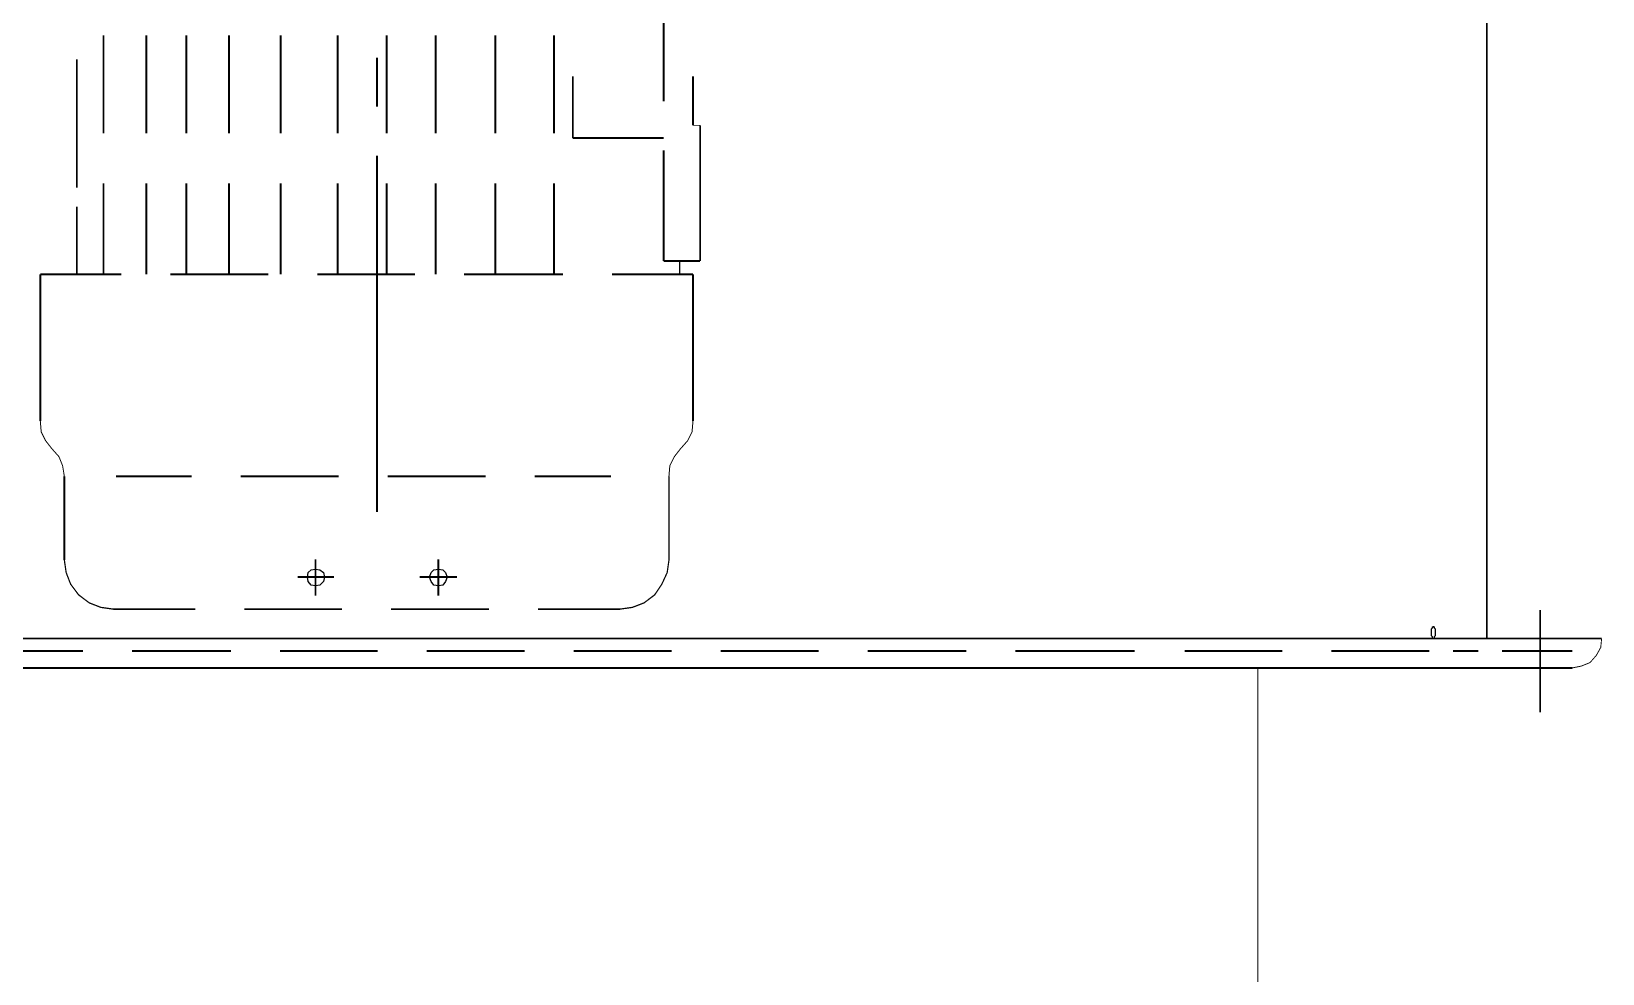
# Model space of a CAD drawing. Header units: millimetres. Extents: x -330573 to 5697, y 22061 to 198972.
# Drawn here: x -83503 to -83235.5, y 195670.7 to 195831 of the extents above; entities that cross this region are included whole.
import ezdxf

# ---------------------------------------------------------------- set-up
doc = ezdxf.new("R2010")
doc.units = ezdxf.units.MM
doc.layers.add('VL-AC-EA_TOILET', color=1, linetype='Continuous', lineweight=18)
doc.layers.add('VL-AC-EQUIPMENT', color=5, linetype='Continuous', lineweight=25)

msp = doc.modelspace()

# ---------------------------------------------------------------- linework, layer by layer
at = {"layer": 'VL-AC-EA_TOILET'}
msp.add_lwpolyline([(-83294.15, 195722.73), (-83294.15, 194586.86)], dxfattribs=at)
at = {"layer": 'VL-AC-EQUIPMENT', "color": 5}
for points, const_width in [([(-83255.18, 195727.73), (-83255.18, 195982.85)], 0.321), ([(-83395.34, 195835.8), (-83395.34, 195819.12)], 0.321), ([(-83490.7, 195813.66), (-83490.7, 195830.34)], 0.321), ([(-83483.42, 195813.66), (-83483.42, 195830.34)], 0.321), ([(-83476.6, 195813.66), (-83476.6, 195830.34)], 0.321), ([(-83469.32, 195813.66), (-83469.32, 195830.34)], 0.321), ([(-83460.53, 195813.66), (-83460.53, 195830.34)], 0.321), ([(-83450.82, 195813.66), (-83450.82, 195830.34)], 0.321), ([(-83442.49, 195813.66), (-83442.49, 195830.34)], 0.321), ([(-83434.15, 195813.66), (-83434.15, 195830.34)], 0.321), ([(-83423.99, 195813.66), (-83423.99, 195830.34)], 0.321), ([(-83413.99, 195813.66), (-83413.99, 195830.34)], 0.321), ([(-83495.24, 195826.25), (-83495.24, 195809.57)], 0.321), ([(-83444.15, 195826.55), (-83444.15, 195818.21)], 0.321), ([(-83410.8, 195823.37), (-83410.8, 195812.91)], 0.321), ([(-83390.34, 195823.37), (-83390.34, 195815.03)], 0.321), ([(-83395.34, 195812.91), (-83410.8, 195812.91)], 0.321), ([(-83390.34, 195815.03), (-83389.12, 195815.03)], 0.121), ([(-83389.12, 195815.03), (-83389.12, 195791.98)], 0.321), ([(-83495.24, 195812.75), (-83495.24, 195804.42)], 0.321), ([(-83395.34, 195810.78), (-83395.34, 195791.98)], 0.321), ([(-83389.12, 195811.84), (-83389.12, 195795.17)], 0.321), ([(-83444.15, 195809.87), (-83444.15, 195757.68)], 0.321), ([(-83490.7, 195789.71), (-83490.7, 195805.17)], 0.321), ([(-83483.42, 195789.71), (-83483.42, 195805.17)], 0.321), ([(-83476.6, 195789.71), (-83476.6, 195805.17)], 0.321), ([(-83469.32, 195789.71), (-83469.32, 195805.17)], 0.321), ([(-83460.53, 195789.71), (-83460.53, 195805.17)], 0.321), ([(-83450.82, 195789.71), (-83450.82, 195805.17)], 0.321), ([(-83442.49, 195789.71), (-83442.49, 195805.17)], 0.321), ([(-83434.15, 195789.71), (-83434.15, 195805.17)], 0.321), ([(-83423.99, 195789.71), (-83423.99, 195805.17)], 0.321), ([(-83413.99, 195789.71), (-83413.99, 195805.17)], 0.321), ([(-83495.24, 195801.23), (-83495.24, 195789.71)], 0.321), ([(-83395.34, 195791.98), (-83389.12, 195791.98)], 0.321), ([(-83392.61, 195791.98), (-83392.61, 195789.71)], 0.227), ([(-83501.46, 195789.71), (-83487.66, 195789.71)], 0.321), ([(-83501.46, 195789.71), (-83501.46, 195764.72)], 0.321), ([(-83479.33, 195789.71), (-83462.65, 195789.71)], 0.321), ([(-83454.31, 195789.71), (-83437.64, 195789.71)], 0.321), ([(-83429.3, 195789.71), (-83412.47, 195789.71)], 0.321), ([(-83404.13, 195789.71), (-83390.34, 195789.71)], 0.321), ([(-83390.34, 195789.71), (-83390.34, 195764.72)], 0.321), ([(-83499.49, 195760.02), (-83500.55, 195761.38), (-83501.31, 195762.9), (-83501.46, 195764.72)], 0.169), ([(-83390.34, 195764.72), (-83390.49, 195762.9), (-83391.25, 195761.38), (-83392.46, 195760.02)], 0.169), ([(-83499.49, 195760.02), (-83498.28, 195758.66), (-83497.67, 195757.14), (-83497.37, 195755.32)], 0.163), ([(-83394.43, 195755.32), (-83394.28, 195757.14), (-83393.52, 195758.66), (-83392.46, 195760.02)], 0.169), ([(-83444.15, 195757.75), (-83444.15, 195749.26)], 0.321), ([(-83497.37, 195755.32), (-83497.37, 195741.07)], 0.321), ([(-83488.57, 195755.32), (-83475.69, 195755.32)], 0.321), ([(-83467.35, 195755.32), (-83450.67, 195755.32)], 0.321), ([(-83442.34, 195755.32), (-83425.66, 195755.32)], 0.321), ([(-83417.32, 195755.32), (-83404.28, 195755.32)], 0.321), ([(-83394.43, 195755.32), (-83394.43, 195741.07), (-83394.73, 195738.95), (-83395.64, 195736.98), (-83396.86, 195735.16), (-83398.67, 195733.79), (-83400.65, 195733.03), (-83402.77, 195732.73)], 0.211), ([(-83489.03, 195732.73), (-83491.15, 195733.03), (-83493.12, 195733.79), (-83494.94, 195735.16), (-83496.3, 195736.98), (-83497.06, 195738.95), (-83497.37, 195741.07)], 0.211), ([(-83454.61, 195735.01), (-83454.61, 195741.22)], 0.321), ([(-83433.69, 195735.01), (-83433.69, 195741.22)], 0.321), ([(-83457.65, 195738.19), (-83451.43, 195738.19)], 0.321), ([(-83456.59, 195738.19), (-83452.49, 195738.19)], 0.321), ([(-83456.43, 195738.19), (-83452.8, 195738.19)], 0.321), ([(-83454.61, 195735.76), (-83454.61, 195740.61)], 0.321), ([(-83454.61, 195740.01), (-83454.61, 195736.22)], 0.321), ([(-83436.88, 195738.19), (-83430.51, 195738.19)], 0.321), ([(-83436.73, 195738.19), (-83430.66, 195738.19)], 0.321), ([(-83435.51, 195738.19), (-83431.87, 195738.19)], 0.321), ([(-83433.69, 195735.76), (-83433.69, 195740.61)], 0.321), ([(-83433.69, 195740.01), (-83433.69, 195736.22)], 0.321), ([(-83489.03, 195732.73), (-83475.08, 195732.73)], 0.321), ([(-83466.74, 195732.73), (-83450.07, 195732.73)], 0.321), ([(-83441.73, 195732.73), (-83425.05, 195732.73)], 0.321), ([(-83416.71, 195732.73), (-83402.77, 195732.73)], 0.321), ([(-83246.09, 195732.58), (-83246.09, 195715.15)], 0.321), ([(-83652.68, 195727.73), (-83235.63, 195727.73)], 0.321), ([(-83235.63, 195727.73), (-83235.78, 195726.21), (-83236.54, 195724.85), (-83237.6, 195723.64), (-83239.11, 195723.03), (-83240.63, 195722.73)], 0.152), ([(-83510.86, 195725.61), (-83494.18, 195725.61)], 0.321), ([(-83485.84, 195725.61), (-83469.02, 195725.61)], 0.321), ([(-83460.68, 195725.61), (-83444, 195725.61)], 0.321), ([(-83435.66, 195725.61), (-83418.99, 195725.61)], 0.321), ([(-83410.65, 195725.61), (-83393.97, 195725.61)], 0.321), ([(-83385.64, 195725.61), (-83368.96, 195725.61)], 0.321), ([(-83360.62, 195725.61), (-83343.79, 195725.61)], 0.321), ([(-83335.46, 195725.61), (-83315.14, 195725.61)], 0.321), ([(-83306.65, 195725.61), (-83289.98, 195725.61)], 0.321), ([(-83281.64, 195725.61), (-83264.96, 195725.61)], 0.321), ([(-83256.62, 195725.61), (-83260.95, 195725.61)], 0.321), ([(-83252.61, 195725.61), (-83240.63, 195725.61)], 0.321), ([(-83647.68, 195722.73), (-83240.63, 195722.73)], 0.321)]:
    msp.add_lwpolyline(points, dxfattribs=dict(at, const_width=const_width))
for points in [[(-83454.61, 195736.67), (-83455.37, 195736.82), (-83455.83, 195737.43), (-83455.98, 195738.19), (-83455.83, 195738.95), (-83455.37, 195739.4), (-83454.61, 195739.55), (-83453.86, 195739.4), (-83453.25, 195738.95), (-83453.1, 195738.19), (-83453.25, 195737.43), (-83453.86, 195736.82), (-83454.61, 195736.67), (-83454.61, 195736.67)], [(-83454.61, 195736.67), (-83455.37, 195736.82), (-83455.83, 195737.43), (-83455.98, 195738.19), (-83455.83, 195738.95), (-83455.37, 195739.4), (-83454.61, 195739.55), (-83453.86, 195739.4), (-83453.25, 195738.95), (-83453.1, 195738.19), (-83453.25, 195737.43), (-83453.86, 195736.82), (-83454.61, 195736.67), (-83454.61, 195736.67)], [(-83454.61, 195736.67), (-83455.37, 195736.82), (-83455.83, 195737.43), (-83455.98, 195738.19), (-83455.83, 195738.95), (-83455.37, 195739.4), (-83454.61, 195739.55), (-83453.86, 195739.4), (-83453.25, 195738.95), (-83453.1, 195738.19), (-83453.25, 195737.43), (-83453.86, 195736.82), (-83454.61, 195736.67), (-83454.61, 195736.67)], [(-83433.69, 195736.67), (-83434.45, 195736.82), (-83434.91, 195737.43), (-83435.21, 195738.19), (-83434.91, 195738.95), (-83434.45, 195739.4), (-83433.69, 195739.55), (-83432.94, 195739.4), (-83432.48, 195738.95), (-83432.18, 195738.19), (-83432.48, 195737.43), (-83432.94, 195736.82), (-83433.69, 195736.67), (-83433.69, 195736.67)], [(-83264.28, 195727.73), (-83264.43, 195727.73), (-83264.43, 195728.03), (-83264.58, 195728.18), (-83264.58, 195729.4), (-83264.43, 195729.55), (-83264.43, 195729.7), (-83264.28, 195729.7), (-83264.28, 195729.85), (-83264.28, 195729.7), (-83264.13, 195729.7), (-83264.13, 195729.55), (-83263.98, 195729.4), (-83263.98, 195728.18), (-83264.13, 195728.03), (-83264.13, 195727.73), (-83264.28, 195727.73), (-83264.28, 195727.73)]]:
    msp.add_lwpolyline(points, dxfattribs=at)

doc.saveas('drawing.dxf')
